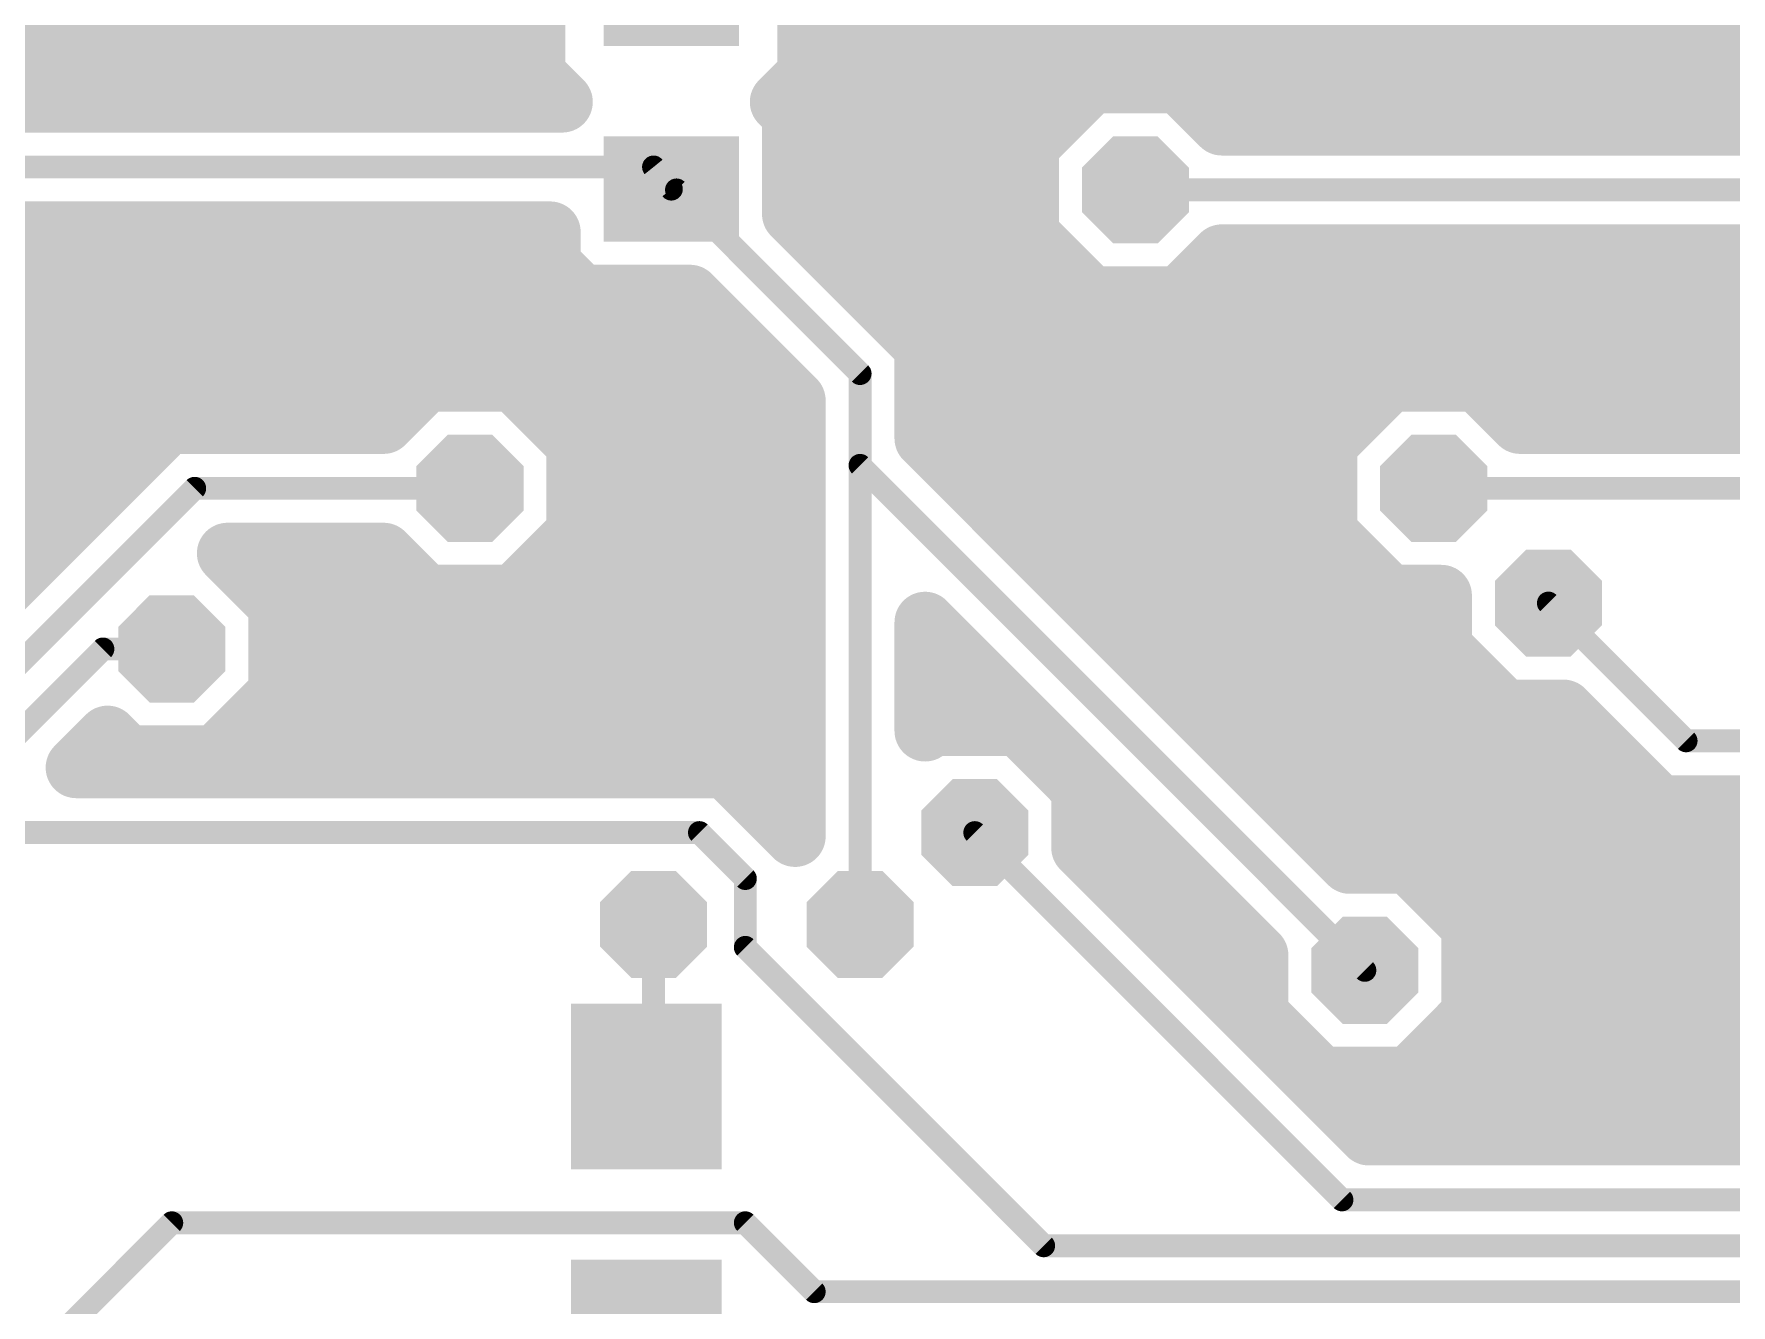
# Model space of a CAD drawing. Extents: x 0.3 to 47.5, y 0.3 to 27.7.
# Drawn here: x 24.08 to 35.35, y 11.95 to 20.39 of the extents above; entities that cross this region are included whole.
import ezdxf

# ---------------------------------------------------------------- set-up
doc = ezdxf.new("R2010")
doc.units = 0
doc.layers.add('16', color=174, linetype='CONTINUOUS')
doc.layers.add('18', color=94, linetype='CONTINUOUS')

# ---------------------------------------------------------------- blocks, each defined once
blk = doc.blocks.new('RECT')
blk.add_solid([(-0.5, -0.5), (0.5, -0.5), (-0.5, 0.5), (0.5, 0.5)])
blk = doc.blocks.new('OCTAGONV')
at = {"const_width": 0.5}
blk.add_lwpolyline([(-0.25, -0.1036), (-0.25, 0.1036), (-0.1036, 0.25), (0.1036, 0.25), (0.25, 0.1036), (0.25, -0.1036), (0.1036, -0.25), (-0.1036, -0.25), (-0.25, -0.1036), (-0.25, 0.1036)], dxfattribs=at)

msp = doc.modelspace()

# ---------------------------------------------------------------- linework, layer by layer
at = {"layer": '16'}
for points, const_width in [([(27.4048, 20.6599), (27.4048, 20.1211)], 0.4064), ([(29.2191, 20.1211), (29.2191, 20.6599)], 0.4064), ([(18.3284, 20.32), (27.4048, 20.32)], 0.4064), ([(29.2191, 20.32), (45.7454, 20.32)], 0.4064), ([(27.4048, 20.1211), (27.5871, 19.9389)], 0.4064), ([(29.0366, 19.9386), (29.2191, 20.1211)], 0.4064), ([(31.0998, 20.0659), (30.6832, 19.6493)], 0.4064), ([(31.6889, 20.0659), (31.0998, 20.0659)], 0.4064), ([(31.9683, 19.7865), (31.6889, 20.0659)], 0.4064), ([(27.5871, 19.9389), (18.5419, 19.9389)], 0.4064), ([(29.1175, 19.8578), (29.0366, 19.9386)], 0.4064), ([(29.0617, 19.9136), (30.9475, 19.9136)], 0.4064), ([(31.8412, 19.9136), (45.7454, 19.9136)], 0.4064), ([(29.1175, 19.1942), (29.1175, 19.8578)], 0.4064), ([(37.974, 19.7865), (31.9683, 19.7865)], 0.4064), ([(30.6832, 19.6493), (30.6832, 19.0602)], 0.4064), ([(29.1175, 19.5072), (30.6832, 19.5072)], 0.4064), ([(18.1356, 19.5072), (28.194, 19.5072)], 0.1524), ([(28.194, 19.5072), (28.312, 19.3605)], 0.1524), ([(28.312, 19.3605), (28.3464, 19.3548)], 0.1524), ([(28.3464, 19.3548), (29.5656, 18.1356)], 0.1524), ([(29.9973, 18.3144), (29.1175, 19.1942)], 0.4064), ([(31.3944, 19.3548), (37.7952, 19.3548)], 0.1524), ([(18.3144, 19.0754), (27.5064, 19.0754)], 0.4064), ([(27.5064, 19.0754), (27.5064, 18.8631)], 0.4064), ([(29.2109, 19.1008), (30.6832, 19.1008)], 0.4064), ([(30.6832, 19.0602), (31.0998, 18.6436)], 0.4064), ([(27.5064, 18.8631), (27.7146, 18.6549)], 0.4064), ([(31.6889, 18.6436), (31.9683, 18.923)], 0.4064), ([(31.9683, 18.923), (37.6163, 18.923)], 0.4064), ([(15.9522, 18.6944), (27.6751, 18.6944)], 0.4064), ([(27.7146, 18.6549), (28.4356, 18.6549)], 0.4064), ([(28.4356, 18.6549), (29.1338, 17.9567)], 0.4064), ([(29.6173, 18.6944), (31.049, 18.6944)], 0.4064), ([(31.0998, 18.6436), (31.6889, 18.6436)], 0.4064), ([(31.7397, 18.6944), (37.8449, 18.6944)], 0.4064), ([(18.5316, 18.288), (28.8025, 18.288)], 0.4064), ([(29.9973, 17.9567), (29.9973, 18.3144)], 0.4064), ([(29.9973, 18.288), (38.2513, 18.288)], 0.4064), ([(26.6802, 18.0847), (26.4008, 17.8053)], 0.4064), ([(27.2693, 18.0847), (26.6802, 18.0847)], 0.4064), ([(27.6859, 17.6681), (27.2693, 18.0847)], 0.4064), ([(33.081, 18.0847), (32.6644, 17.6681)], 0.4064), ([(33.6701, 18.0847), (33.081, 18.0847)], 0.4064), ([(33.9495, 17.8053), (33.6701, 18.0847)], 0.4064), ([(29.1338, 17.9567), (29.1338, 17.7048)], 0.4064), ([(29.5656, 18.1356), (29.5656, 17.526)], 0.1524), ([(29.9973, 17.7048), (29.9973, 17.9567)], 0.4064), ([(18.5419, 17.8816), (26.4771, 17.8816)], 0.4064), ([(27.4724, 17.8816), (29.1338, 17.8816)], 0.4064), ([(29.9973, 17.8816), (32.8779, 17.8816)], 0.4064), ([(33.8732, 17.8816), (38.6577, 17.8816)], 0.4064), ([(24.9671, 17.8053), (19.4086, 12.2467)], 0.4064), ([(25.3248, 17.8053), (24.9671, 17.8053)], 0.4064), ([(26.4008, 17.8053), (25.3248, 17.8053)], 0.4064), ([(38.7341, 17.8053), (33.9495, 17.8053)], 0.4064), ([(27.6859, 17.079), (27.6859, 17.6681)], 0.4064), ([(29.1338, 17.7048), (29.1338, 17.3471)], 0.4064), ([(32.8178, 14.8843), (29.9973, 17.7048)], 0.4064), ([(32.6644, 17.6681), (32.6644, 17.079)], 0.4064), ([(18.3285, 17.4752), (24.6371, 17.4752)], 0.4064), ([(27.6859, 17.4752), (29.1338, 17.4752)], 0.4064), ([(29.5656, 17.526), (29.5656, 14.478)], 0.1524), ([(29.5656, 17.526), (32.9184, 14.1732)], 0.1524), ([(30.2269, 17.4752), (32.6644, 17.4752)], 0.4064), ([(29.1338, 17.3471), (29.1338, 15.063)], 0.4064), ([(19.05, 11.2776), (25.146, 17.3736)], 0.1524), ([(25.146, 17.3736), (26.9748, 17.3736)], 0.1524), ([(33.3756, 17.3736), (39.3192, 17.3736)], 0.1524), ([(19.1821, 17.0688), (24.2307, 17.0688)], 0.4064), ([(27.2693, 16.6624), (27.6859, 17.079)], 0.4064), ([(27.6757, 17.0688), (29.1338, 17.0688)], 0.4064), ([(30.6333, 17.0688), (32.6746, 17.0688)], 0.4064), ([(32.6644, 17.079), (33.081, 16.6624)], 0.4064), ([(25.7047, 16.6013), (25.3641, 16.9418)], 0.4064), ([(25.3641, 16.9418), (26.4008, 16.9418)], 0.4064), ([(26.4008, 16.9418), (26.6802, 16.6624)], 0.4064), ([(25.6436, 16.6624), (26.6802, 16.6624)], 0.4064), ([(25.7047, 16.0122), (25.7047, 16.6013)], 0.4064), ([(26.6802, 16.6624), (27.2693, 16.6624)], 0.4064), ([(27.2693, 16.6624), (29.1338, 16.6624)], 0.4064), ([(31.0397, 16.6624), (33.081, 16.6624)], 0.4064), ([(33.081, 16.6624), (33.4264, 16.6624)], 0.4064), ([(33.4264, 16.6624), (33.4264, 16.317)], 0.4064), ([(29.9973, 15.7629), (29.9973, 16.4837)], 0.4064), ([(29.9973, 16.4837), (32.2072, 14.2737)], 0.4064), ([(34.1376, 16.6116), (35.052, 15.6972)], 0.1524), ([(25.7047, 16.256), (29.1338, 16.256)], 0.4064), ([(29.9973, 16.256), (30.2249, 16.256)], 0.4064), ([(31.4461, 16.256), (33.4874, 16.256)], 0.4064), ([(33.4264, 16.317), (33.843, 15.9004)], 0.4064), ([(18.5928, 10.3632), (24.5364, 16.3068)], 0.1524), ([(24.5364, 16.3068), (24.9936, 16.3068)], 0.1524), ([(25.2881, 15.5956), (25.7047, 16.0122)], 0.4064), ([(25.5421, 15.8496), (29.1338, 15.8496)], 0.4064), ([(29.9973, 15.8496), (30.6313, 15.8496)], 0.4064), ([(31.8525, 15.8496), (34.2889, 15.8496)], 0.4064), ([(33.843, 15.9004), (34.2382, 15.9004)], 0.4064), ([(34.2382, 15.9004), (34.8731, 15.2654)], 0.4064), ([(24.3594, 15.5193), (24.5674, 15.7273)], 0.4064), ([(24.5674, 15.7273), (24.699, 15.5956)], 0.4064), ([(30.033, 15.7987), (29.9973, 15.7629)], 0.4064), ([(30.6221, 15.7987), (30.033, 15.7987)], 0.4064), ([(31.0387, 15.3821), (30.6221, 15.7987)], 0.4064), ([(24.699, 15.5956), (25.2881, 15.5956)], 0.4064), ([(28.6776, 15.5193), (24.3594, 15.5193)], 0.4064), ([(28.9305, 15.2664), (28.6776, 15.5193)], 0.4064), ([(35.052, 15.6972), (38.4048, 15.6972)], 0.1524), ([(28.7537, 15.4432), (29.1338, 15.4432)], 0.4064), ([(30.9776, 15.4432), (31.0377, 15.4432)], 0.4064), ([(31.0387, 14.987), (31.0387, 15.3821)], 0.4064), ([(32.2589, 15.4432), (34.6953, 15.4432)], 0.4064), ([(29.1338, 15.063), (28.9305, 15.2664)], 0.4064), ([(34.8731, 15.2654), (35.2308, 15.2654)], 0.4064), ([(35.2308, 15.2654), (37.8308, 15.2654)], 0.4064), ([(31.0387, 15.0368), (31.4441, 15.0368)], 0.4064), ([(32.6653, 15.0368), (38.0594, 15.0368)], 0.4064), ([(23.7744, 15.0876), (28.4988, 15.0876)], 0.1524), ([(28.4988, 15.0876), (28.8036, 14.7828)], 0.1524), ([(30.3276, 15.0876), (32.766, 12.6492)], 0.1524), ([(32.9448, 13.0809), (31.0387, 14.987)], 0.4064), ([(33.2129, 14.8843), (32.8178, 14.8843)], 0.4064), ([(33.6295, 14.4677), (33.2129, 14.8843)], 0.4064), ([(28.8036, 14.7828), (28.8036, 14.3256)], 0.1524), ([(31.3953, 14.6304), (31.8505, 14.6304)], 0.4064), ([(33.4668, 14.6304), (38.608, 14.6304)], 0.4064), ([(33.6295, 13.8786), (33.6295, 14.4677)], 0.4064), ([(28.194, 14.478), (28.194, 13.4112)], 0.1524), ([(32.2072, 14.2737), (32.2072, 13.8786)], 0.4064), ([(28.8036, 14.3256), (30.7848, 12.3444)], 0.1524), ([(31.8017, 14.224), (32.2072, 14.224)], 0.4064), ([(33.6295, 14.224), (38.608, 14.224)], 0.4064), ([(32.2072, 13.8786), (32.6238, 13.462)], 0.4064), ([(32.2081, 13.8176), (32.2682, 13.8176)], 0.4064), ([(33.2129, 13.462), (33.6295, 13.8786)], 0.4064), ([(33.5685, 13.8176), (38.9738, 13.8176)], 0.4064), ([(32.6238, 13.462), (33.2129, 13.462)], 0.4064), ([(32.6145, 13.4112), (39.7754, 13.4112)], 0.4064), ([(28.194, 13.4112), (28.1465, 13.4028)], 0.1524), ([(40.1057, 13.0809), (32.9448, 13.0809)], 0.4064), ([(32.766, 12.6492), (40.6908, 12.6492)], 0.1524), ([(22.4028, 9.906), (24.9936, 12.4968)], 0.1524), ([(24.9936, 12.4968), (28.8036, 12.4968)], 0.1524), ([(28.8036, 12.4968), (29.2608, 12.0396)], 0.1524), ([(30.7848, 12.3444), (40.386, 12.3444)], 0.1524), ([(29.2608, 12.0396), (40.0812, 12.0396)], 0.1524)]:
    msp.add_lwpolyline(points, dxfattribs=dict(at, const_width=const_width))
for points, const_width in [([(27.4048, 20.2184, 1), (27.4048, 20.4216)], 0.2032), ([(29.2191, 20.4216, 1), (29.2191, 20.2184)], 0.2032), ([(27.4766, 20.193, 1), (27.333, 20.0492)], 0.2032), ([(29.2909, 20.0493, 1), (29.1473, 20.1929)], 0.2032), ([(27.3032, 20.1211, 1), (27.5064, 20.1211)], 0.2032), ([(29.1175, 20.1211, 1), (29.3207, 20.1211)], 0.2032), ([(31.0998, 20.1675, 1), (31.0998, 19.9643)], 0.2032), ([(31.1716, 19.9941, 1), (31.028, 20.1377)], 0.2032), ([(31.7607, 20.1377, 1), (31.6171, 19.9941)], 0.2032), ([(31.6889, 19.9643, 1), (31.6889, 20.1675)], 0.2032), ([(27.5153, 19.867, 1), (27.6589, 20.0108)], 0.2032), ([(27.5871, 19.8373, 1), (27.5871, 20.0405)], 0.2032), ([(29.1084, 20.0105, 1), (28.9648, 19.8667)], 0.2032), ([(28.9648, 20.0104, 1), (29.1084, 19.8668)], 0.2032), ([(29.0617, 20.0152, 1), (29.0617, 19.812)], 0.2032), ([(30.9475, 19.812, 1), (30.9475, 20.0152)], 0.2032), ([(31.8412, 20.0152, 1), (31.8412, 19.812)], 0.2032), ([(29.2191, 19.8578, 1), (29.0159, 19.8578)], 0.2032), ([(29.0457, 19.7859, 1), (29.1893, 19.9297)], 0.2032), ([(31.9683, 19.8881, 1), (31.9683, 19.6849)], 0.2032), ([(31.8965, 19.7147, 1), (32.0401, 19.8583)], 0.2032), ([(30.7848, 19.6493, 1), (30.5816, 19.6493)], 0.2032), ([(30.6114, 19.7211, 1), (30.755, 19.5775)], 0.2032), ([(29.1175, 19.6088, 1), (29.1175, 19.4056)], 0.2032), ([(30.6832, 19.4056, 1), (30.6832, 19.6088)], 0.2032), ([(28.2237, 19.5311, 1), (28.1643, 19.4833)], 0.0762), ([(28.194, 19.4691, 1), (28.194, 19.5453)], 0.0762), ([(28.3182, 19.3981, 1), (28.3058, 19.3229)], 0.0762), ([(28.2823, 19.3366, 1), (28.3417, 19.3844)], 0.0762), ([(28.3733, 19.3817, 1), (28.3195, 19.3279)], 0.0762), ([(28.3402, 19.3172, 1), (28.3526, 19.3924)], 0.0762), ([(29.1893, 19.266, 1), (29.0457, 19.1224)], 0.2032), ([(31.3944, 19.3929, 1), (31.3944, 19.3167)], 0.0762), ([(27.608, 19.0754, 1), (27.4048, 19.0754)], 0.2032), ([(27.5064, 18.9738, 1), (27.5064, 19.177)], 0.2032), ([(29.0159, 19.1942, 1), (29.2191, 19.1942)], 0.2032), ([(29.2109, 19.2024, 1), (29.2109, 18.9992)], 0.2032), ([(30.6832, 18.9992, 1), (30.6832, 19.2024)], 0.2032), ([(30.755, 19.132, 1), (30.6114, 18.9884)], 0.2032), ([(27.5782, 18.9349, 1), (27.4346, 18.7913)], 0.2032), ([(30.5816, 19.0602, 1), (30.7848, 19.0602)], 0.2032), ([(31.9683, 19.0246, 1), (31.9683, 18.8214)], 0.2032), ([(32.0401, 18.8512, 1), (31.8965, 18.9948)], 0.2032), ([(27.4048, 18.8631, 1), (27.608, 18.8631)], 0.2032), ([(27.7146, 18.7565, 1), (27.7146, 18.5533)], 0.2032), ([(27.6428, 18.5831, 1), (27.7864, 18.7267)], 0.2032), ([(27.6751, 18.5928, 1), (27.6751, 18.796)], 0.2032), ([(28.5074, 18.7267, 1), (28.3638, 18.5831)], 0.2032), ([(28.4356, 18.5533, 1), (28.4356, 18.7565)], 0.2032), ([(29.6173, 18.796, 1), (29.6173, 18.5928)], 0.2032), ([(31.0998, 18.7452, 1), (31.0998, 18.542)], 0.2032), ([(31.049, 18.5928, 1), (31.049, 18.796)], 0.2032), ([(31.7397, 18.796, 1), (31.7397, 18.5928)], 0.2032), ([(31.6889, 18.542, 1), (31.6889, 18.7452)], 0.2032), ([(31.028, 18.5718, 1), (31.1716, 18.7154)], 0.2032), ([(31.6171, 18.7154, 1), (31.7607, 18.5718)], 0.2032), ([(28.8025, 18.1864, 1), (28.8025, 18.3896)], 0.2032), ([(30.0989, 18.3144, 1), (29.8957, 18.3144)], 0.2032), ([(29.9973, 18.3896, 1), (29.9973, 18.1864)], 0.2032), ([(29.9255, 18.2426, 1), (30.0691, 18.3862)], 0.2032), ([(26.6802, 18.1863, 1), (26.6802, 17.9831)], 0.2032), ([(26.752, 18.0129, 1), (26.6084, 18.1565)], 0.2032), ([(27.3411, 18.1565, 1), (27.1975, 18.0129)], 0.2032), ([(27.2693, 17.9831, 1), (27.2693, 18.1863)], 0.2032), ([(33.081, 18.1863, 1), (33.081, 17.9831)], 0.2032), ([(33.1528, 18.0129, 1), (33.0092, 18.1565)], 0.2032), ([(33.7419, 18.1565, 1), (33.5983, 18.0129)], 0.2032), ([(33.6701, 17.9831, 1), (33.6701, 18.1863)], 0.2032), ([(29.2354, 17.9567, 1), (29.0322, 17.9567)], 0.2032), ([(29.6037, 18.1356, 1), (29.5275, 18.1356)], 0.0762), ([(29.5387, 18.1087, 1), (29.5925, 18.1625)], 0.0762), ([(30.0989, 17.9567, 1), (29.8957, 17.9567)], 0.2032), ([(26.4771, 17.78, 1), (26.4771, 17.9832)], 0.2032), ([(27.4724, 17.9832, 1), (27.4724, 17.78)], 0.2032), ([(29.062, 17.8849, 1), (29.2056, 18.0285)], 0.2032), ([(29.1338, 17.78, 1), (29.1338, 17.9832)], 0.2032), ([(29.9973, 17.9832, 1), (29.9973, 17.78)], 0.2032), ([(29.8957, 17.9567, 1), (30.0989, 17.9567)], 0.2032), ([(32.8779, 17.78, 1), (32.8779, 17.9832)], 0.2032), ([(33.8732, 17.9832, 1), (33.8732, 17.78)], 0.2032), ([(24.9671, 17.9069, 1), (24.9671, 17.7037)], 0.2032), ([(25.0389, 17.7335, 1), (24.8953, 17.8771)], 0.2032), ([(25.3248, 17.9069, 1), (25.3248, 17.7037)], 0.2032), ([(25.3248, 17.7037, 1), (25.3248, 17.9069)], 0.2032), ([(26.329, 17.8771, 1), (26.4726, 17.7335)], 0.2032), ([(26.4008, 17.7037, 1), (26.4008, 17.9069)], 0.2032), ([(33.9495, 17.9069, 1), (33.9495, 17.7037)], 0.2032), ([(33.8777, 17.7335, 1), (34.0213, 17.8771)], 0.2032), ([(27.7875, 17.6681, 1), (27.5843, 17.6681)], 0.2032), ([(27.6141, 17.5963, 1), (27.7577, 17.7399)], 0.2032), ([(29.2354, 17.7048, 1), (29.0322, 17.7048)], 0.2032), ([(30.0691, 17.7766, 1), (29.9255, 17.633)], 0.2032), ([(32.766, 17.6681, 1), (32.5628, 17.6681)], 0.2032), ([(32.5926, 17.7399, 1), (32.7362, 17.5963)], 0.2032), ([(29.0322, 17.7048, 1), (29.2354, 17.7048)], 0.2032), ([(29.8957, 17.7048, 1), (30.0989, 17.7048)], 0.2032), ([(24.6371, 17.3736, 1), (24.6371, 17.5768)], 0.2032), ([(27.6859, 17.5768, 1), (27.6859, 17.3736)], 0.2032), ([(29.1338, 17.3736, 1), (29.1338, 17.5768)], 0.2032), ([(29.6037, 17.526, 1), (29.5275, 17.526)], 0.0762), ([(29.5925, 17.5529, 1), (29.5387, 17.4991)], 0.0762), ([(30.2269, 17.5768, 1), (30.2269, 17.3736)], 0.2032), ([(32.6644, 17.3736, 1), (32.6644, 17.5768)], 0.2032), ([(29.2354, 17.3471, 1), (29.0322, 17.3471)], 0.2032), ([(29.5275, 17.526, 1), (29.6037, 17.526)], 0.0762), ([(25.146, 17.4117, 1), (25.146, 17.3355)], 0.0762), ([(25.1729, 17.3467, 1), (25.1191, 17.4005)], 0.0762), ([(26.9748, 17.3355, 1), (26.9748, 17.4117)], 0.0762), ([(29.0322, 17.3471, 1), (29.2354, 17.3471)], 0.2032), ([(33.3756, 17.4117, 1), (33.3756, 17.3355)], 0.0762), ([(24.2307, 16.9672, 1), (24.2307, 17.1704)], 0.2032), ([(27.6757, 17.1704, 1), (27.6757, 16.9672)], 0.2032), ([(27.7577, 17.0072, 1), (27.6141, 17.1508)], 0.2032), ([(29.1338, 16.9672, 1), (29.1338, 17.1704)], 0.2032), ([(30.6333, 17.1704, 1), (30.6333, 16.9672)], 0.2032), ([(32.7362, 17.1508, 1), (32.5926, 17.0072)], 0.2032), ([(32.6746, 16.9672, 1), (32.6746, 17.1704)], 0.2032), ([(25.4359, 17.0137, 1), (25.2923, 16.8699)], 0.2032), ([(25.3641, 17.0434, 1), (25.3641, 16.8402)], 0.2032), ([(26.4726, 17.0136, 1), (26.329, 16.87)], 0.2032), ([(26.4008, 16.8402, 1), (26.4008, 17.0434)], 0.2032), ([(27.5843, 17.079, 1), (27.7875, 17.079)], 0.2032), ([(32.5628, 17.079, 1), (32.766, 17.079)], 0.2032), ([(25.6436, 16.764, 1), (25.6436, 16.5608)], 0.2032), ([(25.8063, 16.6013, 1), (25.6031, 16.6013)], 0.2032), ([(26.6802, 16.764, 1), (26.6802, 16.5608)], 0.2032), ([(26.6084, 16.5906, 1), (26.752, 16.7342)], 0.2032), ([(26.6802, 16.5608, 1), (26.6802, 16.764)], 0.2032), ([(27.2693, 16.764, 1), (27.2693, 16.5608)], 0.2032), ([(27.1975, 16.7342, 1), (27.3411, 16.5906)], 0.2032), ([(27.2693, 16.5608, 1), (27.2693, 16.764)], 0.2032), ([(29.1338, 16.5608, 1), (29.1338, 16.764)], 0.2032), ([(31.0397, 16.764, 1), (31.0397, 16.5608)], 0.2032), ([(33.081, 16.764, 1), (33.081, 16.5608)], 0.2032), ([(33.0092, 16.5906, 1), (33.1528, 16.7342)], 0.2032), ([(33.081, 16.5608, 1), (33.081, 16.764)], 0.2032), ([(33.528, 16.6624, 1), (33.3248, 16.6624)], 0.2032), ([(33.4264, 16.5608, 1), (33.4264, 16.764)], 0.2032), ([(25.6329, 16.5294, 1), (25.7765, 16.6732)], 0.2032), ([(30.0989, 16.4837, 1), (29.8957, 16.4837)], 0.2032), ([(30.0691, 16.5555, 1), (29.9255, 16.4119)], 0.2032), ([(34.1645, 16.6385, 1), (34.1107, 16.5847)], 0.0762), ([(25.7047, 16.3576, 1), (25.7047, 16.1544)], 0.2032), ([(29.1338, 16.1544, 1), (29.1338, 16.3576)], 0.2032), ([(29.9973, 16.3576, 1), (29.9973, 16.1544)], 0.2032), ([(30.2249, 16.1544, 1), (30.2249, 16.3576)], 0.2032), ([(31.4461, 16.3576, 1), (31.4461, 16.1544)], 0.2032), ([(33.4982, 16.3888, 1), (33.3546, 16.2452)], 0.2032), ([(33.4874, 16.1544, 1), (33.4874, 16.3576)], 0.2032), ([(24.5364, 16.3449, 1), (24.5364, 16.2687)], 0.0762), ([(24.5633, 16.2799, 1), (24.5095, 16.3337)], 0.0762), ([(24.9936, 16.2687, 1), (24.9936, 16.3449)], 0.0762), ([(33.3248, 16.317, 1), (33.528, 16.317)], 0.2032), ([(25.7765, 15.9404, 1), (25.6329, 16.084)], 0.2032), ([(25.5421, 15.9512, 1), (25.5421, 15.748)], 0.2032), ([(25.6031, 16.0122, 1), (25.8063, 16.0122)], 0.2032), ([(29.1338, 15.748, 1), (29.1338, 15.9512)], 0.2032), ([(29.9973, 15.9512, 1), (29.9973, 15.748)], 0.2032), ([(30.6313, 15.748, 1), (30.6313, 15.9512)], 0.2032), ([(31.8525, 15.9512, 1), (31.8525, 15.748)], 0.2032), ([(33.843, 16.002, 1), (33.843, 15.7988)], 0.2032), ([(33.7712, 15.8286, 1), (33.9148, 15.9722)], 0.2032), ([(34.31, 15.9722, 1), (34.1664, 15.8286)], 0.2032), ([(34.2382, 15.7988, 1), (34.2382, 16.002)], 0.2032), ([(34.2889, 15.748, 1), (34.2889, 15.9512)], 0.2032), ([(24.6393, 15.7991, 1), (24.4955, 15.6555)], 0.2032), ([(24.6392, 15.6555, 1), (24.4956, 15.7991)], 0.2032), ([(29.9254, 15.8346, 1), (30.0692, 15.6912)], 0.2032), ([(30.033, 15.9003, 1), (30.033, 15.6971)], 0.2032), ([(30.1049, 15.727, 1), (29.9611, 15.8704)], 0.2032), ([(30.6939, 15.8705, 1), (30.5503, 15.7269)], 0.2032), ([(30.6221, 15.6971, 1), (30.6221, 15.9003)], 0.2032), ([(24.699, 15.6972, 1), (24.699, 15.494)], 0.2032), ([(25.2881, 15.494, 1), (25.2881, 15.6972)], 0.2032), ([(29.8957, 15.7629, 1), (30.0989, 15.7629)], 0.2032), ([(24.3594, 15.6209, 1), (24.3594, 15.4177)], 0.2032), ([(24.2876, 15.5911, 1), (24.4312, 15.4475)], 0.2032), ([(24.6271, 15.5238, 1), (24.7709, 15.6674)], 0.2032), ([(25.2163, 15.6674, 1), (25.3599, 15.5238)], 0.2032), ([(28.7494, 15.5911, 1), (28.6058, 15.4475)], 0.2032), ([(28.6776, 15.4177, 1), (28.6776, 15.6209)], 0.2032), ([(35.052, 15.7353, 1), (35.052, 15.6591)], 0.0762), ([(35.0251, 15.6703, 1), (35.0789, 15.7241)], 0.0762), ([(28.7537, 15.5448, 1), (28.7537, 15.3416)], 0.2032), ([(29.1338, 15.3416, 1), (29.1338, 15.5448)], 0.2032), ([(30.9776, 15.5448, 1), (30.9776, 15.3416)], 0.2032), ([(31.1403, 15.3821, 1), (30.9371, 15.3821)], 0.2032), ([(31.0377, 15.3416, 1), (31.0377, 15.5448)], 0.2032), ([(32.2589, 15.5448, 1), (32.2589, 15.3416)], 0.2032), ([(34.6953, 15.3416, 1), (34.6953, 15.5448)], 0.2032), ([(29.0024, 15.3382, 1), (28.8586, 15.1946)], 0.2032), ([(30.9669, 15.3103, 1), (31.1105, 15.4539)], 0.2032), ([(34.8731, 15.367, 1), (34.8731, 15.1638)], 0.2032), ([(35.2308, 15.367, 1), (35.2308, 15.1638)], 0.2032), ([(35.2308, 15.1638, 1), (35.2308, 15.367)], 0.2032), ([(28.8587, 15.1946, 1), (29.0023, 15.3382)], 0.2032), ([(34.8013, 15.1936, 1), (34.9449, 15.3372)], 0.2032), ([(29.0619, 14.9912, 1), (29.2057, 15.1348)], 0.2032), ([(31.0387, 15.1384, 1), (31.0387, 14.9352)], 0.2032), ([(31.4441, 14.9352, 1), (31.4441, 15.1384)], 0.2032), ([(32.6653, 15.1384, 1), (32.6653, 14.9352)], 0.2032), ([(28.5257, 15.1145, 1), (28.4719, 15.0607)], 0.0762), ([(28.4988, 15.0495, 1), (28.4988, 15.1257)], 0.0762), ([(29.0322, 15.063, 1), (29.2354, 15.063)], 0.2032), ([(30.3545, 15.1145, 1), (30.3007, 15.0607)], 0.0762), ([(31.1105, 15.0588, 1), (30.9669, 14.9152)], 0.2032), ([(30.9371, 14.987, 1), (31.1403, 14.987)], 0.2032), ([(32.8178, 14.9859, 1), (32.8178, 14.7827)], 0.2032), ([(32.746, 14.8125, 1), (32.8896, 14.9561)], 0.2032), ([(33.2847, 14.9561, 1), (33.1411, 14.8125)], 0.2032), ([(33.2129, 14.7827, 1), (33.2129, 14.9859)], 0.2032), ([(28.8417, 14.7828, 1), (28.7655, 14.7828)], 0.0762), ([(28.7767, 14.7559, 1), (28.8305, 14.8097)], 0.0762), ([(31.3953, 14.732, 1), (31.3953, 14.5288)], 0.2032), ([(31.8505, 14.5288, 1), (31.8505, 14.732)], 0.2032), ([(33.4668, 14.732, 1), (33.4668, 14.5288)], 0.2032), ([(33.7311, 14.4677, 1), (33.5279, 14.4677)], 0.2032), ([(28.2321, 14.478, 1), (28.1559, 14.478)], 0.0762), ([(33.5577, 14.3959, 1), (33.7013, 14.5395)], 0.2032), ([(29.5275, 14.478, 1), (29.6037, 14.478)], 0.0762), ([(32.3088, 14.2737, 1), (32.1056, 14.2737)], 0.2032), ([(32.1354, 14.2019, 1), (32.279, 14.3455)], 0.2032), ([(28.7655, 14.3256, 1), (28.8417, 14.3256)], 0.0762), ([(28.8305, 14.3525, 1), (28.7767, 14.2987)], 0.0762), ([(31.8017, 14.3256, 1), (31.8017, 14.1224)], 0.2032), ([(32.2072, 14.1224, 1), (32.2072, 14.3256)], 0.2032), ([(33.6295, 14.3256, 1), (33.6295, 14.1224)], 0.2032), ([(32.8915, 14.1463, 1), (32.9453, 14.2001)], 0.0762), ([(32.1056, 13.8786, 1), (32.3088, 13.8786)], 0.2032), ([(32.279, 13.9504, 1), (32.1354, 13.8068)], 0.2032), ([(32.2081, 13.9192, 1), (32.2081, 13.716)], 0.2032), ([(32.2682, 13.716, 1), (32.2682, 13.9192)], 0.2032), ([(33.5685, 13.9192, 1), (33.5685, 13.716)], 0.2032), ([(33.5279, 13.8786, 1), (33.7311, 13.8786)], 0.2032), ([(33.7013, 13.8068, 1), (33.5577, 13.9504)], 0.2032), ([(32.6238, 13.5636, 1), (32.6238, 13.3604)], 0.2032), ([(33.2129, 13.3604, 1), (33.2129, 13.5636)], 0.2032), ([(32.6145, 13.5128, 1), (32.6145, 13.3096)], 0.2032), ([(32.552, 13.3902, 1), (32.6956, 13.5338)], 0.2032), ([(33.1411, 13.5338, 1), (33.2847, 13.3902)], 0.2032), ([(28.1399, 13.4403, 1), (28.1531, 13.3653)], 0.0762), ([(28.1559, 13.4112, 1), (28.2321, 13.4112)], 0.0762), ([(28.2006, 13.3737, 1), (28.1874, 13.4487)], 0.0762), ([(32.9448, 13.1825, 1), (32.9448, 12.9793)], 0.2032), ([(32.873, 13.0091, 1), (33.0166, 13.1527)], 0.2032), ([(32.766, 12.6873, 1), (32.766, 12.6111)], 0.0762), ([(32.7391, 12.6223, 1), (32.7929, 12.6761)], 0.0762), ([(24.9936, 12.5349, 1), (24.9936, 12.4587)], 0.0762), ([(25.0205, 12.4699, 1), (24.9667, 12.5237)], 0.0762), ([(28.8305, 12.5237, 1), (28.7767, 12.4699)], 0.0762), ([(28.8036, 12.4587, 1), (28.8036, 12.5349)], 0.0762), ([(30.7848, 12.3825, 1), (30.7848, 12.3063)], 0.0762), ([(30.7579, 12.3175, 1), (30.8117, 12.3713)], 0.0762), ([(29.2608, 12.0777, 1), (29.2608, 12.0015)], 0.0762), ([(29.2339, 12.0127, 1), (29.2877, 12.0665)], 0.0762)]:
    msp.add_lwpolyline(points, format="xyb", dxfattribs=dict(at, const_width=const_width))

# ---------------------------------------------------------------- block references
at = {"layer": '16', "xscale": 0.7, "yscale": 0.9, "rotation": 90}
for p in [(28.312, 20.6605), (28.312, 19.3605)]:
    msp.add_blockref('RECT', p, dxfattribs=at)
at = {"layer": '16', "xscale": 1.1, "rotation": 90}
for p in [(28.1465, 13.4028), (28.1465, 11.7028)]:
    msp.add_blockref('RECT', p, dxfattribs=at)
at = {"layer": '18', "xscale": 0.7112, "yscale": 0.7112}
for p in [(31.3944, 19.3548), (26.9748, 17.3736), (33.3756, 17.3736), (34.1376, 16.6116), (24.9936, 16.3068), (30.3276, 15.0876), (28.194, 14.478), (29.5656, 14.478), (32.9184, 14.1732)]:
    msp.add_blockref('OCTAGONV', p, dxfattribs=at)

doc.saveas('drawing.dxf')
